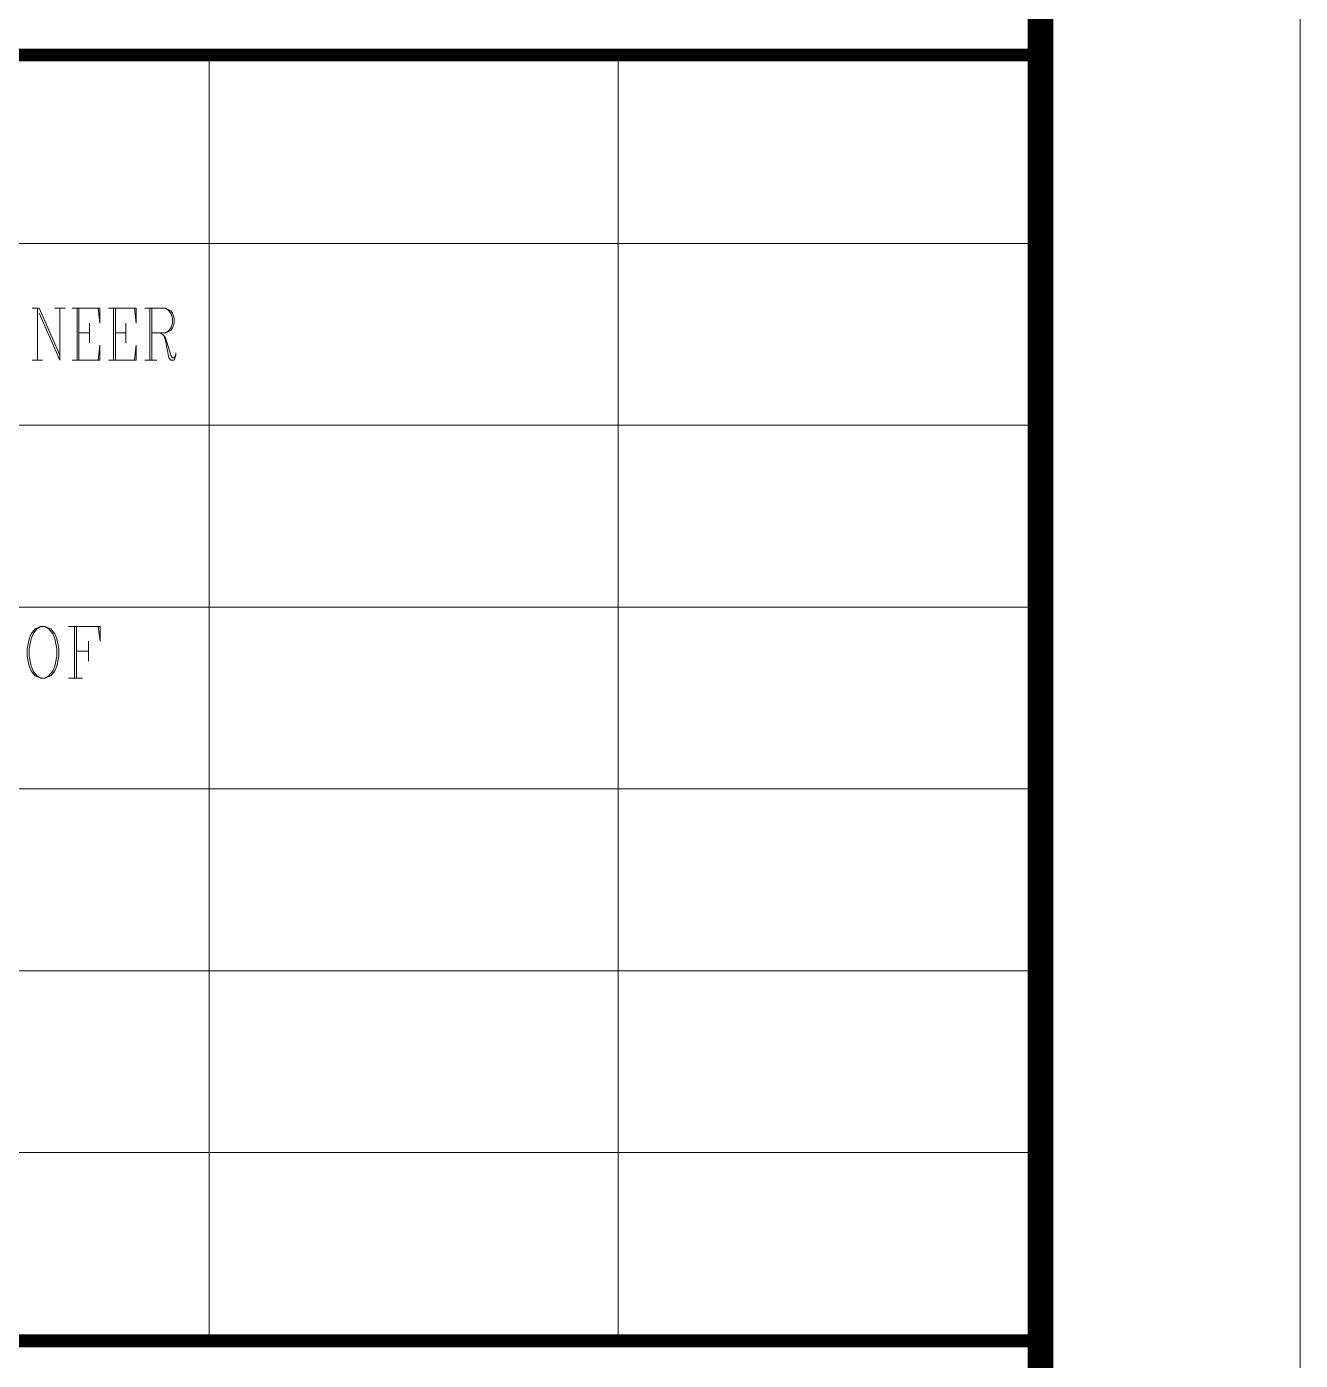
# Model space of a CAD drawing. Extents: x 1332633 to 1595679, y 264824 to 640777.
# Drawn here: x 1503905 to 1508807, y 279900 to 285034 of the extents above; entities that cross this region are included whole.
import ezdxf
from ezdxf.enums import TextEntityAlignment as Align

# ---------------------------------------------------------------- set-up
doc = ezdxf.new("R2010")
doc.units = 0
doc.header["$LTSCALE"] = 1000
doc.header["$MEASUREMENT"] = 0
doc.layers.add('_公共_图框', color=4, linetype='CONTINUOUS', lineweight=5)
doc.layers.add('hatch', color=251, linetype='CONTINUOUS')
doc.styles.add('图框文字', font='SIMKAI.TTF')

# ---------------------------------------------------------------- blocks, each defined once
blk = doc.blocks.new('tk22')
at = {"layer": '_公共_图框'}
for p, q in [((-4200, 17625), (-4200, 12675)), ((-2625, 17625), (-2625, 12675)), ((-9000, 16900), (-1000, 16900)), ((-4880.4, 16650.3), (-4853.6, 16650.3)), ((-4860.5, 16650.3), (-4860.5, 16450.1)), ((-4853.6, 16650.3), (-4773.6, 16469.3)), ((-4793.5, 16650.3), (-4753.7, 16650.3)), ((-4773.6, 16450.1), (-4773.6, 16650.3)), ((-4726.9, 16650.3), (-4620.5, 16650.3)), ((-4707, 16650.3), (-4707, 16450.1)), ((-4700.5, 16650.3), (-4700.5, 16450.1)), ((-4620.5, 16593.3), (-4627, 16650.3)), ((-4620.5, 16650.3), (-4620.5, 16593.3)), ((-4587.2, 16650.3), (-4480.8, 16650.3)), ((-4567.3, 16650.3), (-4567.3, 16450.1)), ((-4560.4, 16650.3), (-4560.4, 16450.1)), ((-4480.8, 16593.3), (-4487.3, 16650.3)), ((-4480.8, 16650.3), (-4480.8, 16593.3)), ((-4447.1, 16650.3), (-4367.5, 16650.3)), ((-4427.2, 16650.3), (-4427.2, 16450.1)), ((-4420.7, 16650.3), (-4420.7, 16450.1)), ((-4367.5, 16650.3), (-4347.2, 16640.8)), ((-4367.5, 16650.3), (-4354.1, 16640.8)), ((-4354.1, 16640.8), (-4347.2, 16631.2)), ((-4347.2, 16640.8), (-4340.7, 16631.2)), ((-4853.6, 16631.2), (-4773.6, 16450.1)), ((-4660.3, 16593.3), (-4660.3, 16517.1)), ((-4520.6, 16593.3), (-4520.6, 16517.1)), ((-4347.2, 16631.2), (-4340.7, 16612.1)), ((-4340.7, 16593.3), (-4347.2, 16574.2)), ((-4340.7, 16631.2), (-4334.2, 16612.1)), ((-4340.7, 16612.1), (-4340.7, 16593.3)), ((-4334.2, 16593.3), (-4340.7, 16574.2)), ((-4334.2, 16612.1), (-4334.2, 16593.3)), ((-4700.5, 16555), (-4660.3, 16555)), ((-4560.4, 16555), (-4520.6, 16555)), ((-4367.5, 16555), (-4420.7, 16555)), ((-4387.4, 16555), (-4374, 16545.4)), ((-4374, 16545.4), (-4367.5, 16535.9)), ((-4374, 16545.4), (-4367.5, 16526.3)), ((-4347.2, 16564.6), (-4367.5, 16555)), ((-4354.1, 16564.6), (-4367.5, 16555)), ((-4367.5, 16535.9), (-4347.2, 16469.3)), ((-4347.2, 16574.2), (-4354.1, 16564.6)), ((-4340.7, 16574.2), (-4347.2, 16564.6)), ((-4620.5, 16507.5), (-4627, 16450.1)), ((-4620.5, 16450.1), (-4620.5, 16507.5)), ((-4480.8, 16507.5), (-4487.3, 16450.1)), ((-4480.8, 16450.1), (-4480.8, 16507.5)), ((-4367.5, 16526.3), (-4354.1, 16459.7)), ((-4880.4, 16450.1), (-4840.2, 16450.1)), ((-4726.9, 16450.1), (-4620.5, 16450.1)), ((-4587.2, 16450.1), (-4480.8, 16450.1)), ((-4447.1, 16450.1), (-4400.8, 16450.1)), ((-4354.1, 16459.7), (-4347.2, 16450.1)), ((-4347.2, 16469.3), (-4340.7, 16459.7)), ((-4347.2, 16450.1), (-4334.2, 16450.1)), ((-4340.7, 16459.7), (-4334.2, 16459.7)), ((-4334.2, 16459.7), (-4327.3, 16469.3)), ((-4334.2, 16450.1), (-4327.3, 16469.3)), ((-4327.3, 16469.3), (-4327.3, 16478.8)), ((-9000, 16200), (-1000, 16200)), ((-9000, 15500), (-1000, 15500)), ((-4869.7, 15415.7), (-4885, 15396.6)), ((-4862.1, 15415.7), (-4877.4, 15396.6)), ((-4847.1, 15425.3), (-4869.7, 15415.7)), ((-4847.1, 15425.3), (-4862.1, 15415.7)), ((-4831.8, 15425.3), (-4847.1, 15425.3)), ((-4808.9, 15415.7), (-4831.8, 15425.3)), ((-4816.5, 15415.7), (-4831.8, 15425.3)), ((-4801.2, 15396.6), (-4816.5, 15415.7)), ((-4793.5, 15396.6), (-4808.9, 15415.7)), ((-4740.3, 15425.3), (-4618.6, 15425.3)), ((-4717.7, 15425.3), (-4717.7, 15225.5)), ((-4710.1, 15425.3), (-4710.1, 15225.5)), ((-4618.6, 15368.3), (-4626.2, 15425.3)), ((-4618.6, 15425.3), (-4618.6, 15368.3)), ((-4892.7, 15377.8), (-4900.3, 15339.5)), ((-4885, 15396.6), (-4892.7, 15377.8)), ((-4885, 15377.8), (-4892.7, 15339.5)), ((-4877.4, 15396.6), (-4885, 15377.8)), ((-4793.5, 15377.8), (-4801.2, 15396.6)), ((-4786.3, 15377.8), (-4793.5, 15396.6)), ((-4786.3, 15339.5), (-4793.5, 15377.8)), ((-4778.6, 15339.5), (-4786.3, 15377.8)), ((-4664.1, 15368.3), (-4664.1, 15292.1)), ((-4900.3, 15339.5), (-4900.3, 15311.2)), ((-4900.3, 15311.2), (-4892.7, 15272.9)), ((-4892.7, 15339.5), (-4892.7, 15311.2)), ((-4892.7, 15311.2), (-4885, 15272.9)), ((-4793.5, 15272.9), (-4786.3, 15311.2)), ((-4786.3, 15311.2), (-4786.3, 15339.5)), ((-4786.3, 15272.9), (-4778.6, 15311.2)), ((-4778.6, 15311.2), (-4778.6, 15339.5)), ((-4710.1, 15330), (-4664.1, 15330)), ((-4892.7, 15272.9), (-4885, 15253.8)), ((-4885, 15272.9), (-4877.4, 15253.8)), ((-4885, 15253.8), (-4869.7, 15235)), ((-4877.4, 15253.8), (-4862.1, 15235)), ((-4816.5, 15235), (-4801.2, 15253.8)), ((-4808.9, 15235), (-4793.5, 15253.8)), ((-4801.2, 15253.8), (-4793.5, 15272.9)), ((-4793.5, 15253.8), (-4786.3, 15272.9)), ((-4869.7, 15235), (-4847.1, 15225.5)), ((-4862.1, 15235), (-4847.1, 15225.5)), ((-4847.1, 15225.5), (-4831.8, 15225.5)), ((-4831.8, 15225.5), (-4808.9, 15235)), ((-4831.8, 15225.5), (-4816.5, 15235)), ((-4740.3, 15225.5), (-4687.1, 15225.5)), ((-9000, 14800), (-1000, 14800)), ((-9000, 14100), (-1000, 14100)), ((-9000, 13400), (-1000, 13400))]:
    blk.add_line(p, q, dxfattribs=at)
blk.add_lwpolyline([(-84000, 0), (0, 0), (0, 59400), (-84000, 59400)], close=True, dxfattribs=at)
at = {"layer": '_公共_图框', "const_width": 100}
blk.add_lwpolyline([(-81500, 1000), (-1000, 1000), (-1000, 58400), (-81500, 58400)], close=True, dxfattribs=at)
at = {"layer": '_公共_图框', "const_width": 50}
for points in [[(-9000, 17625), (-1000, 17625)], [(-9000, 12675), (-1000, 12675)]]:
    blk.add_lwpolyline(points, dxfattribs=at)
at = {"layer": '_公共_图框', "style": '图框文字'}
for tag, height, p in [('建设单位', 500, (-5000, 38300)), ('合作单位', 500, (-5054, 33683.2)), ('项目名称', 500, (-5000, 30300)), ('项目编号', 500, (-5000, 26300)), ('建筑', 350, (-2600, 5600)), ('方案深化', 350, (-2600, 4900)), ('1:100', 350, (-2600, 4200)), ('20090705', 350, (-2600, 3500)), ('图号', 350, (-2600, 2450))]:
    blk.add_attdef(tag, text='', height=height, dxfattribs=at).set_placement(p, align=Align.MIDDLE_CENTER)

msp = doc.modelspace()

# ---------------------------------------------------------------- block references
at = {"layer": 'hatch'}
msp.add_blockref('tk22', (1508807.2, 267300), dxfattribs=at)

doc.saveas('drawing.dxf')
